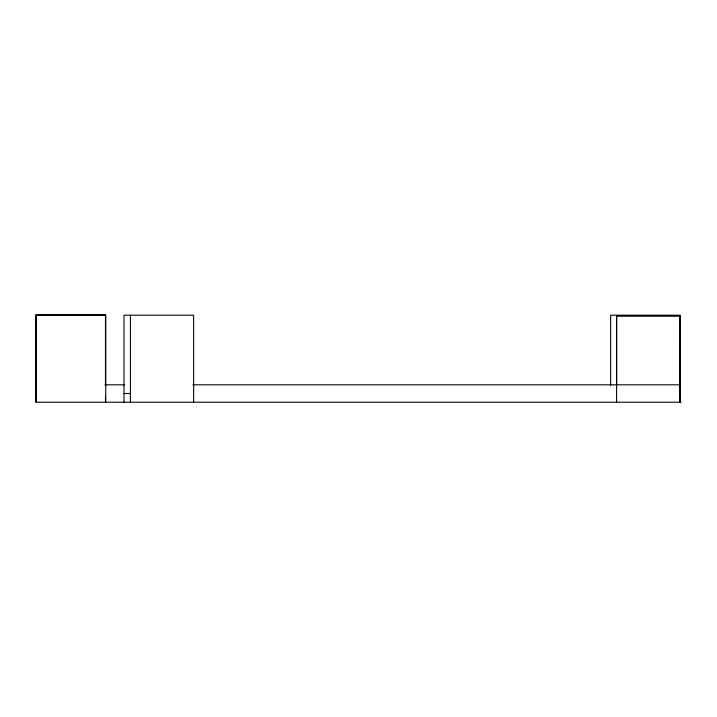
<?xml version="1.0" encoding="UTF-8"?>
<svg xmlns="http://www.w3.org/2000/svg" width="717" height="717" viewBox="0 0 717 717"><rect width="100%" height="100%" fill="white"/><g stroke="black" fill="none" stroke-linecap="round" stroke-linejoin="round"><path stroke-width="1.08" d="M616.602 384.814L616.602 316.233L679.824 316.233L679.824 402.228M680.442 402.228L680.442 345.648M679.824 358.706L680.442 358.706M104.915 384.814L124.624 384.814M192.819 384.814L680.361 384.814M124.005 393.525L130.646 393.525M36.11 402.228L681.15 402.228M680.281 402.228L680.281 315.184L610.642 315.184L610.642 385.486M616.602 316.233L616.602 402.228M193.635 402.228L193.635 315.184L124.005 315.184L124.005 402.228M130.422 315.184L130.422 402.228M105.74 402.228L105.74 315.184L36.11 315.184L36.155 402.228M105.489 385.083L105.489 314.772L35.85 314.772L35.85 401.816M105.489 396.241L105.489 401.816"/></g></svg>
